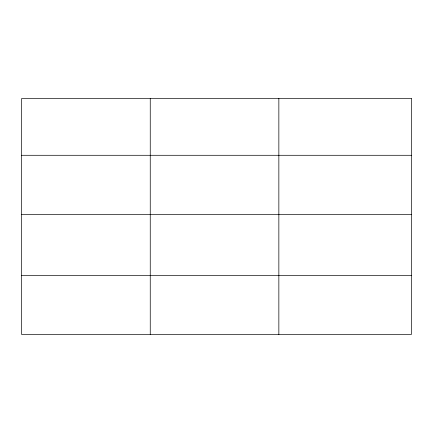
<?xml version="1.0" encoding="UTF-8"?>
<svg xmlns="http://www.w3.org/2000/svg" width="433" height="433" viewBox="0 0 433 433"><rect width="100%" height="100%" fill="white"/><g stroke="black" fill="none" stroke-linecap="round" stroke-linejoin="round"><path stroke-width="0.65" d="M21.65 155.29L411.35 155.29M21.65 214.432L411.35 214.432M21.65 275.366L411.35 275.366M278.852 98.491L278.852 334.509M150.251 98.491L150.251 334.509M411.35 98.491L21.65 98.491L21.65 334.509L411.35 334.509L411.35 98.491"/></g></svg>
